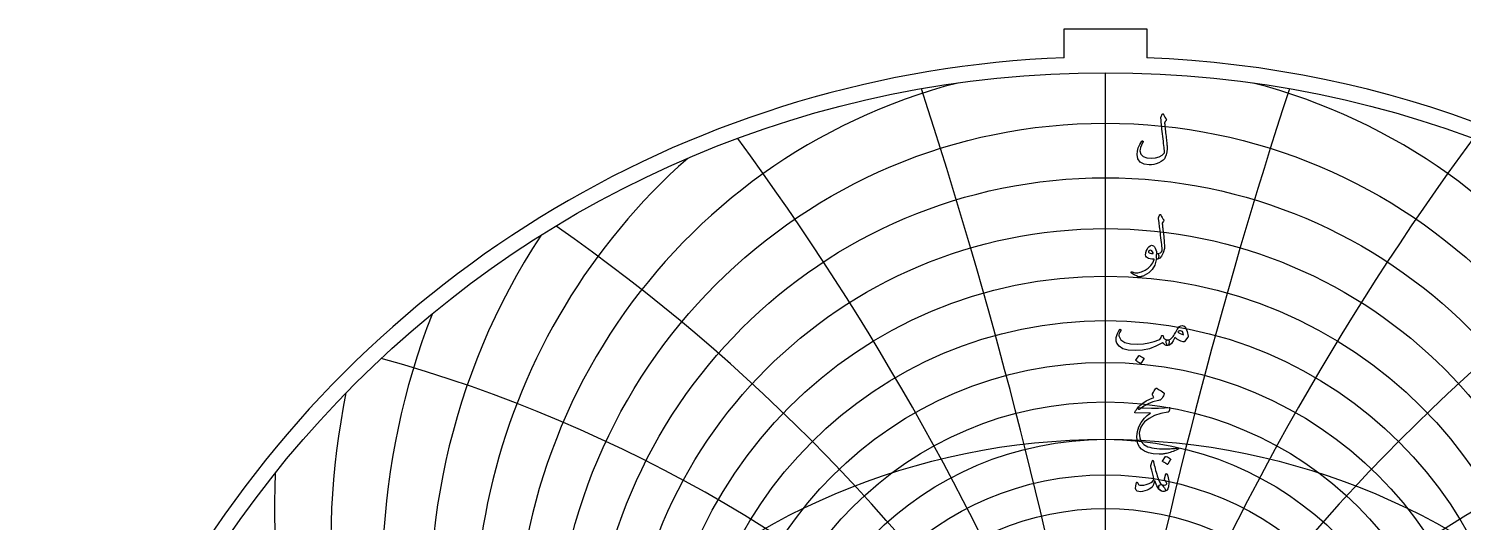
# Model space of a CAD drawing. Header units: millimetres. Extents: x -80 to 80, y -80 to 82.
# Drawn here: x -80.4 to 26.7, y 45.7 to 82.5 of the extents above; entities that cross this region are included whole.
import ezdxf

# ---------------------------------------------------------------- set-up
doc = ezdxf.new("R2010")
doc.units = ezdxf.units.MM
for name, color, linetype in [('CUT_OUTER', 1, 'Continuous'), ('ENGRAVE', 7, 'Continuous'), ('ENGRAVE_FINE', 8, 'Continuous'), ('TEXT', 5, 'Continuous')]:
    doc.layers.add(name, color=color, linetype=linetype)

msp = doc.modelspace()

# ---------------------------------------------------------------- linework, layer by layer
at = {"layer": 'CUT_OUTER'}
for points in [[(-3.08, 82.482), (3.08, 82.482), (3.08, 80.3107)], [(-3.08, 80.3107), (-3.08, 82.482)]]:
    msp.add_lwpolyline(points, dxfattribs=at)
for centre, radius, start, end in [((-0.0002, -0.0002), 80.3699, 149.413866, 87.803582), ((-0.0008, 0.0008), 80.3689, 92.195702, 149.41427)]:
    msp.add_arc(centre, radius, start, end, dxfattribs=at)
at = {"layer": 'ENGRAVE'}
msp.add_lwpolyline([(0, -79.2), (0, 79.2)], dxfattribs=at)
for centre, radius in [((0, 0), 79.2), ((0, 32.9537), 38.4027), ((0, 27.9946), 26.637), ((0, 0), 51.8435)]:
    msp.add_circle(centre, radius, dxfattribs=at)
msp.add_arc((0, 41.5186), 53.9652, 158.578774, 21.421226, dxfattribs=at)
at = {"layer": 'ENGRAVE_FINE'}
for centre, radius in [((0, 34.3037), 41.129), ((0, 31.7418), 35.822), ((0, 30.6522), 33.3692), ((0, 29.6717), 31.0292), ((0, 28.789), 28.789), ((0, 27.2802), 24.5632), ((0, 26.6389), 22.5587), ((0, 26.0645), 20.6156)]:
    msp.add_circle(centre, radius, dxfattribs=at)
for centre, radius, start, end in [((0, 35.8104), 44.0216, 104.505507, 75.494493), ((-395.6416, -46.6801), 401.745, 3.846969, 18.080135), ((-395.6416, -46.6801), 401.745, 3.846969, 18.080135), ((395.6416, -46.6801), 401.745, 161.919865, 176.153031), ((395.6416, -46.6801), 401.745, 161.919865, 176.153031), ((-191.6703, -46.6801), 203.9713, 7.744385, 36.376389), ((-191.6703, -46.6801), 203.9713, 7.744385, 36.376389), ((191.6703, -46.6801), 203.9713, 143.623611, 172.255615), ((191.6703, -46.6801), 203.9713, 143.623611, 172.255615), ((0, 37.4961), 47.1047, 131.44749, 48.55251), ((-120.8318, -46.6801), 139.5246, 11.745134, 55.103196), ((-120.8318, -46.6801), 139.5246, 11.745134, 55.103196), ((120.8318, -46.6801), 139.5246, 124.896804, 168.254866), ((120.8318, -46.6801), 139.5246, 124.896804, 168.254866), ((0, 39.3879), 50.4076, 146.69677, 33.30323), ((-83.1395, -46.6801), 108.5308, 15.907198, 74.457561), ((-83.1395, -46.6801), 108.5308, 15.907198, 74.457561), ((83.1395, -46.6801), 108.5308, 105.542439, 164.092802), ((83.1395, -46.6801), 108.5308, 105.542439, 164.092802), ((0, 43.9286), 57.82, 168.649585, 11.350415), ((0, 46.6677), 62.0244, 177.547342, 2.452658)]:
    msp.add_arc(centre, radius, start, end, dxfattribs=at)
at = {"layer": 'TEXT'}
for points in [[(4.2412, 76.0996), (4.2494, 76.114), (4.26, 76.1242), (4.2729, 76.1304), (4.2881, 76.1324), (4.3033, 76.1298), (4.3162, 76.1219), (4.3267, 76.1087), (4.3349, 76.0903), (4.3785, 75.9828), (4.4251, 75.89), (4.4746, 75.8119), (4.527, 75.7483), (4.5425, 75.7255), (4.5469, 75.6992), (4.5401, 75.6693), (4.5223, 75.6359), (4.5109, 75.6198), (4.5, 75.6043), (4.4898, 75.5894), (4.4801, 75.575), (4.471, 75.5616), (4.4626, 75.5493), (4.4547, 75.5382), (4.4473, 75.5282), (4.435, 75.51), (4.4263, 75.4884), (4.421, 75.4632), (4.4192, 75.4345), (4.4248, 75.3536), (4.4321, 75.2653), (4.4412, 75.1697), (4.452, 75.0668), (4.4643, 74.9566), (4.4778, 74.8391), (4.4924, 74.7142), (4.5082, 74.5821), (4.5259, 74.4502), (4.5416, 74.3262), (4.5552, 74.2101), (4.5668, 74.102), (4.5766, 74.0014), (4.5849, 73.9082), (4.5918, 73.8222), (4.5972, 73.7436), (4.6034, 73.5109), (4.5843, 73.2905), (4.5401, 73.0823), (4.4708, 72.8865), (4.4031, 72.7714), (4.2986, 72.6652), (4.1572, 72.5677), (3.9789, 72.479), (3.7857, 72.4055), (3.6042, 72.3537), (3.4344, 72.3236), (3.2764, 72.3151), (2.8806, 72.3695), (2.5972, 72.5188), (2.4262, 72.763), (2.3677, 73.102), (2.3882, 73.3546), (2.4543, 73.602), (2.5662, 73.8441), (2.7237, 74.0809), (2.7357, 74.0946), (2.7483, 74.1031), (2.7614, 74.1064), (2.7752, 74.1043), (2.7898, 74.0987), (2.801, 74.0914), (2.8086, 74.0823), (2.8127, 74.0715), (2.8156, 74.0554), (2.815, 74.0399), (2.8109, 74.025), (2.8033, 74.0106), (2.6959, 73.8013), (2.6218, 73.623), (2.5811, 73.4758), (2.5738, 73.3596), (2.6519, 73.1093), (2.8209, 72.9345), (3.0805, 72.8353), (3.4309, 72.8116), (3.7468, 72.8458), (4.0152, 72.9251), (4.2363, 73.0496), (4.4099, 73.219), (4.4062, 73.3009), (4.3999, 73.3965), (4.391, 73.5058), (4.3794, 73.6289), (4.3649, 73.766), (4.3472, 73.9175), (4.3263, 74.0834), (4.3021, 74.2636), (4.2793, 74.4494), (4.2576, 74.6324), (4.2371, 74.8124), (4.2178, 74.9896), (4.2, 75.1637), (4.1839, 75.335), (4.1695, 75.5033), (4.1569, 75.6687), (4.1382, 75.828), (4.1391, 75.8461), (4.1417, 75.8631), (4.1461, 75.8789), (4.1523, 75.8935)], [(3.9579, 68.3711), (3.9895, 68.4475), (4.0141, 68.5081), (4.0316, 68.5529), (4.0422, 68.5819), (4.0504, 68.6003), (4.0609, 68.6135), (4.0738, 68.6214), (4.089, 68.6241), (4.1063, 68.6211), (4.1206, 68.6123), (4.1321, 68.5977), (4.1405, 68.5772), (4.1795, 68.4768), (4.226, 68.3863), (4.2802, 68.3058), (4.3419, 68.2353), (4.3592, 68.2127), (4.3642, 68.1873), (4.3569, 68.1589), (4.3373, 68.1276), (4.2342, 67.9824), (4.2412, 67.9174), (4.2483, 67.8536), (4.2553, 67.7909), (4.2623, 67.7294), (4.2693, 67.6691), (4.2764, 67.61), (4.2834, 67.552), (4.2904, 67.4952), (4.3551, 66.9695), (4.3946, 66.5585), (4.409, 66.2622), (4.3982, 66.0807), (4.3097, 65.7514), (4.1944, 65.5081), (4.0521, 65.3509), (3.8829, 65.2798), (3.8782, 65.2798), (3.8736, 65.2798), (3.8689, 65.2798), (3.8642, 65.2798), (3.8364, 65.3061), (3.8185, 65.3664), (3.8106, 65.4607), (3.8127, 65.5889), (3.8171, 65.6363), (3.8302, 65.6709), (3.8522, 65.6925), (3.8829, 65.7013), (4.0018, 65.725), (4.1007, 65.7681), (4.1798, 65.8304), (4.2389, 65.9121), (4.235, 66.0102), (4.2278, 66.1217), (4.2174, 66.2467), (4.2038, 66.3852), (4.1872, 66.5365), (4.1681, 66.7002), (4.1463, 66.8761), (4.1218, 67.0643), (4.0993, 67.2493), (4.0785, 67.4156), (4.0595, 67.5632), (4.0422, 67.692), (4.0273, 67.802), (4.0152, 67.8934), (4.0062, 67.966), (4, 68.0198), (3.9532, 68.2868), (3.9517, 68.3132), (3.952, 68.336), (3.9541, 68.3553), (3.9579, 68.3711)], [(3.7893, 65.2282), (3.6795, 64.8427), (3.4953, 64.5198), (3.2368, 64.2596), (2.904, 64.062), (2.8575, 64.0419), (2.8115, 64.0239), (2.7661, 64.008), (2.7213, 63.994), (2.6774, 63.9825), (2.6347, 63.9736), (2.5931, 63.9673), (2.5527, 63.9636), (2.452, 63.9779), (2.3185, 64.0303), (2.1522, 64.1208), (1.9532, 64.2493), (1.9318, 64.2678), (1.9192, 64.2856), (1.9154, 64.3029), (1.9204, 64.3196), (1.9315, 64.3325), (1.9461, 64.3383), (1.9643, 64.3371), (1.986, 64.3289), (2.1929, 64.2619), (2.4251, 64.2622), (2.6824, 64.3298), (2.9649, 64.4648), (3.1956, 64.6214), (3.3864, 64.8055), (3.5375, 65.0172), (3.6487, 65.2563), (3.6479, 65.2648), (3.6452, 65.2716), (3.6408, 65.2765), (3.6347, 65.2798), (3.4734, 65.2891), (3.3361, 65.3079), (3.2228, 65.336), (3.1335, 65.3734), (3.0644, 65.4314), (3.0211, 65.5116), (3.0035, 65.6141), (3.0117, 65.7388), (3.0144, 65.7553), (3.0176, 65.7722), (3.0214, 65.7893), (3.0258, 65.8067), (3.0308, 65.8247), (3.0363, 65.8436), (3.0425, 65.8633), (3.0492, 65.884), (3.1042, 66.0178), (3.171, 66.1287), (3.2494, 66.2168), (3.3396, 66.2821), (3.4318, 66.3178), (3.5164, 66.3172), (3.5934, 66.2804), (3.6628, 66.2072), (3.7234, 66.1053), (3.7693, 65.987), (3.8007, 65.8524), (3.8174, 65.7013), (3.8266, 65.7015), (3.8355, 65.7019), (3.8441, 65.7026), (3.8525, 65.7037), (3.8608, 65.7047), (3.8695, 65.7054), (3.8784, 65.7059), (3.8876, 65.706), (3.9192, 65.6993), (3.9438, 65.6791), (3.9614, 65.6454), (3.9719, 65.5983), (3.9763, 65.5465), (3.9754, 65.4941), (3.9693, 65.4411), (3.9579, 65.3875), (3.9429, 65.3404), (3.9263, 65.3067), (3.9078, 65.2865), (3.8876, 65.2798), (3.7986, 65.2798), (3.798, 65.2713), (3.7963, 65.2599), (3.7934, 65.2455), (3.7893, 65.2282)], [(3.5644, 65.7528), (3.5152, 65.8386), (3.4614, 65.8992), (3.4028, 65.9346), (3.3396, 65.9449), (3.3018, 65.9349), (3.2682, 65.9191), (3.2386, 65.8975), (3.2131, 65.8699), (3.2049, 65.8553), (3.2038, 65.8395), (3.2096, 65.8225), (3.2225, 65.8044), (3.2708, 65.7619), (3.3408, 65.7329), (3.4324, 65.7174), (3.5457, 65.7154), (3.5574, 65.7177), (3.5644, 65.7247), (3.5668, 65.7364), (3.5644, 65.7528)], [(1.0679, 60.0261), (1.0846, 60.0443), (1.1019, 60.0519), (1.1197, 60.049), (1.1382, 60.0355), (1.1522, 60.0179), (1.1569, 59.998), (1.1522, 59.9758), (1.1382, 59.9512), (1.0668, 59.8405), (1.0211, 59.7381), (1.0012, 59.6438), (1.007, 59.5577), (1.1537, 59.2749), (1.4391, 59.0776), (1.8633, 58.9658), (2.4262, 58.9395), (2.844, 58.9702), (3.2448, 59.0343), (3.6285, 59.1318), (3.9953, 59.2627), (4.06, 59.301), (4.1136, 59.3598), (4.1561, 59.4392), (4.1874, 59.539), (4.1979, 59.5674), (4.2155, 59.587), (4.2401, 59.5978), (4.2717, 59.5999), (4.2942, 59.5902), (4.3103, 59.5706), (4.32, 59.541), (4.3232, 59.5015), (4.3452, 59.4038), (4.4064, 59.3306), (4.5068, 59.282), (4.6464, 59.258), (4.6968, 59.2468), (4.7307, 59.2182), (4.7483, 59.1719), (4.7494, 59.1081), (4.7325, 58.9892), (4.7096, 58.9043), (4.6809, 58.8534), (4.6464, 58.8364), (4.5436, 58.8499), (4.4462, 58.8903), (4.354, 58.9576), (4.267, 59.0519), (4.2597, 59.0557), (4.2471, 59.053), (4.2292, 59.044), (4.2061, 59.0285), (3.7693, 58.7826), (3.2928, 58.6069), (2.7764, 58.5015), (2.2202, 58.4664), (1.7061, 58.5015), (1.3068, 58.6069), (1.0223, 58.7826), (0.8525, 59.0285), (0.8138, 59.1658), (0.8009, 59.306), (0.8138, 59.4491), (0.8525, 59.5952), (0.9046, 59.731), (0.9579, 59.8481), (1.0123, 59.9465), (1.0679, 60.0261)], [(5.7331, 60.3259), (5.8797, 60.2738), (6.0012, 60.1268), (6.0975, 59.885), (6.1687, 59.5484), (6.1713, 59.5241), (6.1698, 59.5027), (6.1643, 59.4843), (6.1546, 59.4687), (5.897, 59.1456), (5.8791, 59.1259), (5.8584, 59.1139), (5.8346, 59.1095), (5.808, 59.1128), (5.6329, 59.1725), (5.4684, 59.2486), (5.3144, 59.3411), (5.171, 59.45), (5.0554, 59.1816), (4.9286, 58.9898), (4.7907, 58.8748), (4.6417, 58.8364), (4.625, 58.8426), (4.6078, 58.861), (4.5899, 58.8917), (4.5715, 58.9348), (4.5431, 59.0413), (4.5328, 59.1268), (4.5407, 59.1912), (4.5668, 59.2345), (4.582, 59.2448), (4.5996, 59.2521), (4.6195, 59.2565), (4.6417, 59.258), (4.7483, 59.2761), (4.8525, 59.3259), (4.9544, 59.4073), (5.0539, 59.5203), (5.0975, 59.5858), (5.1628, 59.6936), (5.2497, 59.8435), (5.3583, 60.0355), (5.4432, 60.1625), (5.534, 60.2533), (5.6306, 60.3077), (5.7331, 60.3259)], [(5.3958, 59.8669), (5.4836, 59.7937), (5.5832, 59.7334), (5.6944, 59.686), (5.8174, 59.6514), (5.8106, 59.7436), (5.7858, 59.8189), (5.7427, 59.8771), (5.6815, 59.9184), (5.611, 59.9398), (5.5398, 59.9383), (5.4681, 59.914), (5.3958, 59.8669)], [(2.4871, 58.0823), (2.493, 58.0882), (2.5012, 58.0917), (2.5117, 58.0929), (2.5246, 58.0917), (2.6156, 58.0548), (2.7014, 58.0097), (2.7819, 57.9564), (2.8572, 57.895), (2.8645, 57.8856), (2.8677, 57.8762), (2.8668, 57.8669), (2.8618, 57.8575), (2.6417, 57.5015), (2.6335, 57.493), (2.623, 57.491), (2.6101, 57.4954), (2.5949, 57.5062), (2.5817, 57.5156), (2.5609, 57.5296), (2.5325, 57.5484), (2.4965, 57.5718), (2.4523, 57.5999), (2.3993, 57.6327), (2.3375, 57.6701), (2.267, 57.7123), (2.2576, 57.7193), (2.2529, 57.7263), (2.2529, 57.7334), (2.2576, 57.7404)], [(3.9532, 54.7366), (3.5439, 54.6297), (3.1827, 54.4918), (2.8695, 54.3229), (2.6042, 54.123), (2.5635, 54.0922), (2.5258, 54.075), (2.4909, 54.0711), (2.459, 54.0808), (2.4219, 54.125), (2.4274, 54.1874), (2.4757, 54.2679), (2.5668, 54.3665), (2.7819, 54.5451), (3.0293, 54.7061), (3.3089, 54.8496), (3.6206, 54.9754), (3.5316, 55.1066), (3.515, 55.1394), (3.507, 55.1722), (3.5079, 55.2049), (3.5176, 55.2377), (3.5805, 55.3627), (3.6382, 55.4661), (3.6906, 55.5477), (3.7377, 55.6078), (3.7679, 55.6361), (3.7974, 55.6511), (3.8264, 55.6525), (3.8548, 55.6405), (4.0196, 55.5474), (4.1581, 55.4602), (4.2702, 55.3788), (4.356, 55.3033), (4.3727, 55.279), (4.3806, 55.2483), (4.3797, 55.2111), (4.3701, 55.1675), (4.3399, 55.0993), (4.2916, 55.0164), (4.2251, 54.9189), (4.1405, 54.8068), (4.1183, 54.7901), (4.0797, 54.7729), (4.0246, 54.755), (3.9532, 54.7366)], [(2.8478, 54.1932), (3.4488, 54.1721), (3.9684, 54.1698), (4.4066, 54.1862), (4.7635, 54.2213), (4.7745, 54.2226), (4.784, 54.2219), (4.792, 54.2191), (4.7986, 54.2143), (4.8035, 54.2077), (4.8062, 54.1997), (4.807, 54.1901), (4.8057, 54.1792), (4.7964, 54.1364), (4.7875, 54.0972), (4.7789, 54.0615), (4.7705, 54.0293), (4.7625, 54.0006), (4.7547, 53.9754), (4.7472, 53.9538), (4.7401, 53.9356), (4.7249, 53.9066), (4.7073, 53.8853), (4.6874, 53.8715), (4.6651, 53.8654), (4.1241, 53.7673), (3.6534, 53.6136), (3.2529, 53.4043), (2.9227, 53.1394), (2.7559, 52.9488), (2.6347, 52.7471), (2.5591, 52.5343), (2.5293, 52.3103), (2.558, 51.9587), (2.6721, 51.6721), (2.8718, 51.4505), (3.1569, 51.2939), (3.3048, 51.2465), (3.4672, 51.2073), (3.6443, 51.1762), (3.8361, 51.1534), (4.0422, 51.1385), (4.2623, 51.1311), (4.4965, 51.1314), (4.7448, 51.1393), (4.833, 51.1443), (4.9198, 51.1499), (5.0052, 51.156), (5.089, 51.1628), (5.1708, 51.1701), (5.25, 51.178), (5.3266, 51.1865), (5.4005, 51.1955), (5.423, 51.1967), (5.4391, 51.1909), (5.4488, 51.178), (5.452, 51.1581), (5.4503, 51.1349), (5.445, 51.1171), (5.4362, 51.1045), (5.4239, 51.0972), (5.2916, 51.0413), (5.1663, 50.9906), (5.048, 50.9453), (4.9368, 50.9051), (4.8329, 50.87), (4.7366, 50.8396), (4.6479, 50.8138), (4.5668, 50.7927), (4.4905, 50.7772), (4.4163, 50.7635), (4.3441, 50.7515), (4.274, 50.7412), (4.2057, 50.7333), (4.1388, 50.7283), (4.0734, 50.7263), (4.0094, 50.7272), (3.5726, 50.7611), (3.2085, 50.8349), (2.9169, 50.9485), (2.6979, 51.1019), (2.5372, 51.2936), (2.4251, 51.5176), (2.3615, 51.7737), (2.3466, 52.0621), (2.3926, 52.4198), (2.5024, 52.767), (2.676, 53.1036), (2.9134, 53.4298), (3.0062, 53.5284), (3.1113, 53.623), (3.2287, 53.7134), (3.3583, 53.7998), (2.2248, 53.8091), (2.1976, 53.8209), (2.1862, 53.8419), (2.1906, 53.8724), (2.2108, 53.9122), (2.2488, 53.9702), (2.2834, 54.0223), (2.3144, 54.0685), (2.3419, 54.1089), (2.3659, 54.1432), (2.3864, 54.171), (2.4034, 54.1923), (2.4169, 54.2073), (2.4473, 54.2099), (2.5293, 54.2084), (2.6628, 54.2029), (2.8478, 54.1932)], [(4.4942, 50.5614), (4.5, 50.5673), (4.5082, 50.5708), (4.5188, 50.572), (4.5316, 50.5708), (4.6227, 50.5339), (4.7085, 50.4888), (4.789, 50.4356), (4.8642, 50.3741), (4.8715, 50.3647), (4.8747, 50.3554), (4.8739, 50.346), (4.8689, 50.3366), (4.6487, 49.9806), (4.6405, 49.9722), (4.63, 49.9701), (4.6171, 49.9745), (4.6019, 49.9853), (4.5887, 49.9947), (4.5679, 50.0088), (4.5395, 50.0275), (4.5035, 50.0509), (4.4593, 50.079), (4.4064, 50.1118), (4.3446, 50.1493), (4.274, 50.1914), (4.2647, 50.1984), (4.26, 50.2055), (4.26, 50.2125), (4.2647, 50.2195)], [(3.5902, 50.1586), (3.6171, 50.0358), (3.6464, 49.911), (3.678, 49.7841), (3.712, 49.6551), (3.7483, 49.5235), (3.7869, 49.3887), (3.8279, 49.2507), (3.8712, 49.1094), (3.9587, 48.8553), (4.0387, 48.6645), (4.111, 48.5368), (4.1757, 48.4724), (4.2322, 48.4341), (4.2893, 48.3799), (4.3469, 48.31), (4.4052, 48.2242), (4.4602, 48.1179), (4.4754, 48.038), (4.4508, 47.9844), (4.3864, 47.9572), (4.1783, 47.9783), (3.9942, 48.1165), (3.834, 48.3717), (3.6979, 48.7441), (3.695, 48.7503), (3.6909, 48.7546), (3.6856, 48.7573), (3.6792, 48.7582), (3.6745, 48.7573), (3.6698, 48.7546), (3.6651, 48.7503), (3.6604, 48.7441), (3.6473, 48.6838), (3.6312, 48.62), (3.6121, 48.5527), (3.5902, 48.4818), (3.5662, 48.4148), (3.541, 48.3589), (3.5147, 48.3141), (3.4871, 48.2804), (3.3882, 48.194), (3.2647, 48.1176), (3.1165, 48.0512), (2.9438, 47.9947), (2.7682, 47.9528), (2.6159, 47.935), (2.4871, 47.9411), (2.3817, 47.9713), (2.2916, 48.0468), (2.2506, 48.1797), (2.2588, 48.37), (2.3162, 48.6176), (2.3217, 48.6258), (2.3291, 48.6317), (2.3381, 48.6352), (2.349, 48.6364), (2.3618, 48.6349), (2.3724, 48.6305), (2.3806, 48.6232), (2.3864, 48.613), (2.4087, 48.5611), (2.4333, 48.5181), (2.4602, 48.4839), (2.4895, 48.4584), (2.5808, 48.4244), (2.7049, 48.4162), (2.8618, 48.4338), (3.0515, 48.4771), (3.2538, 48.5421), (3.411, 48.6153), (3.5231, 48.6967), (3.5902, 48.7863), (3.6013, 48.877), (3.5832, 49.0322), (3.5357, 49.2517), (3.459, 49.5357), (3.4222, 49.6853), (3.4005, 49.8062), (3.3941, 49.8984), (3.4028, 49.9619), (3.4918, 50.2148), (3.5015, 50.2415), (3.5117, 50.2605), (3.5226, 50.2719), (3.534, 50.2757), (3.548, 50.2684), (3.5621, 50.2465), (3.5761, 50.2099), (3.5902, 50.1586)], [(4.5363, 48.6457), (4.5088, 48.6917), (4.4825, 48.7312), (4.4573, 48.7643), (4.4333, 48.7909), (4.416, 48.8138), (4.4064, 48.8401), (4.4043, 48.87), (4.4099, 48.9034), (4.5082, 49.2593), (4.522, 49.2904), (4.5398, 49.2991), (4.5618, 49.2857), (4.5879, 49.25), (4.6271, 49.1741), (4.6605, 49.0825), (4.688, 48.9751), (4.7096, 48.8518), (4.7222, 48.7336), (4.7272, 48.6176), (4.7246, 48.5041), (4.7143, 48.3928), (4.6976, 48.2959), (4.6757, 48.2113), (4.6484, 48.139), (4.616, 48.079), (4.5758, 48.0345), (4.5211, 47.9994), (4.4517, 47.9736), (4.3677, 47.9572), (4.2816, 47.954), (4.2014, 47.9678), (4.1271, 47.9985), (4.0586, 48.0462), (4.0056, 48.1068), (3.9778, 48.1762), (3.9751, 48.2543), (3.9977, 48.3413), (4.0337, 48.4124), (4.0761, 48.4572), (4.125, 48.4757), (4.1804, 48.4678), (4.308, 48.437), (4.4192, 48.4338), (4.5141, 48.4581), (4.5925, 48.5099), (4.5943, 48.5237), (4.5855, 48.5509), (4.5662, 48.5916), (4.5363, 48.6457)]]:
    msp.add_lwpolyline(points, close=True, dxfattribs=at)

doc.saveas('drawing.dxf')
